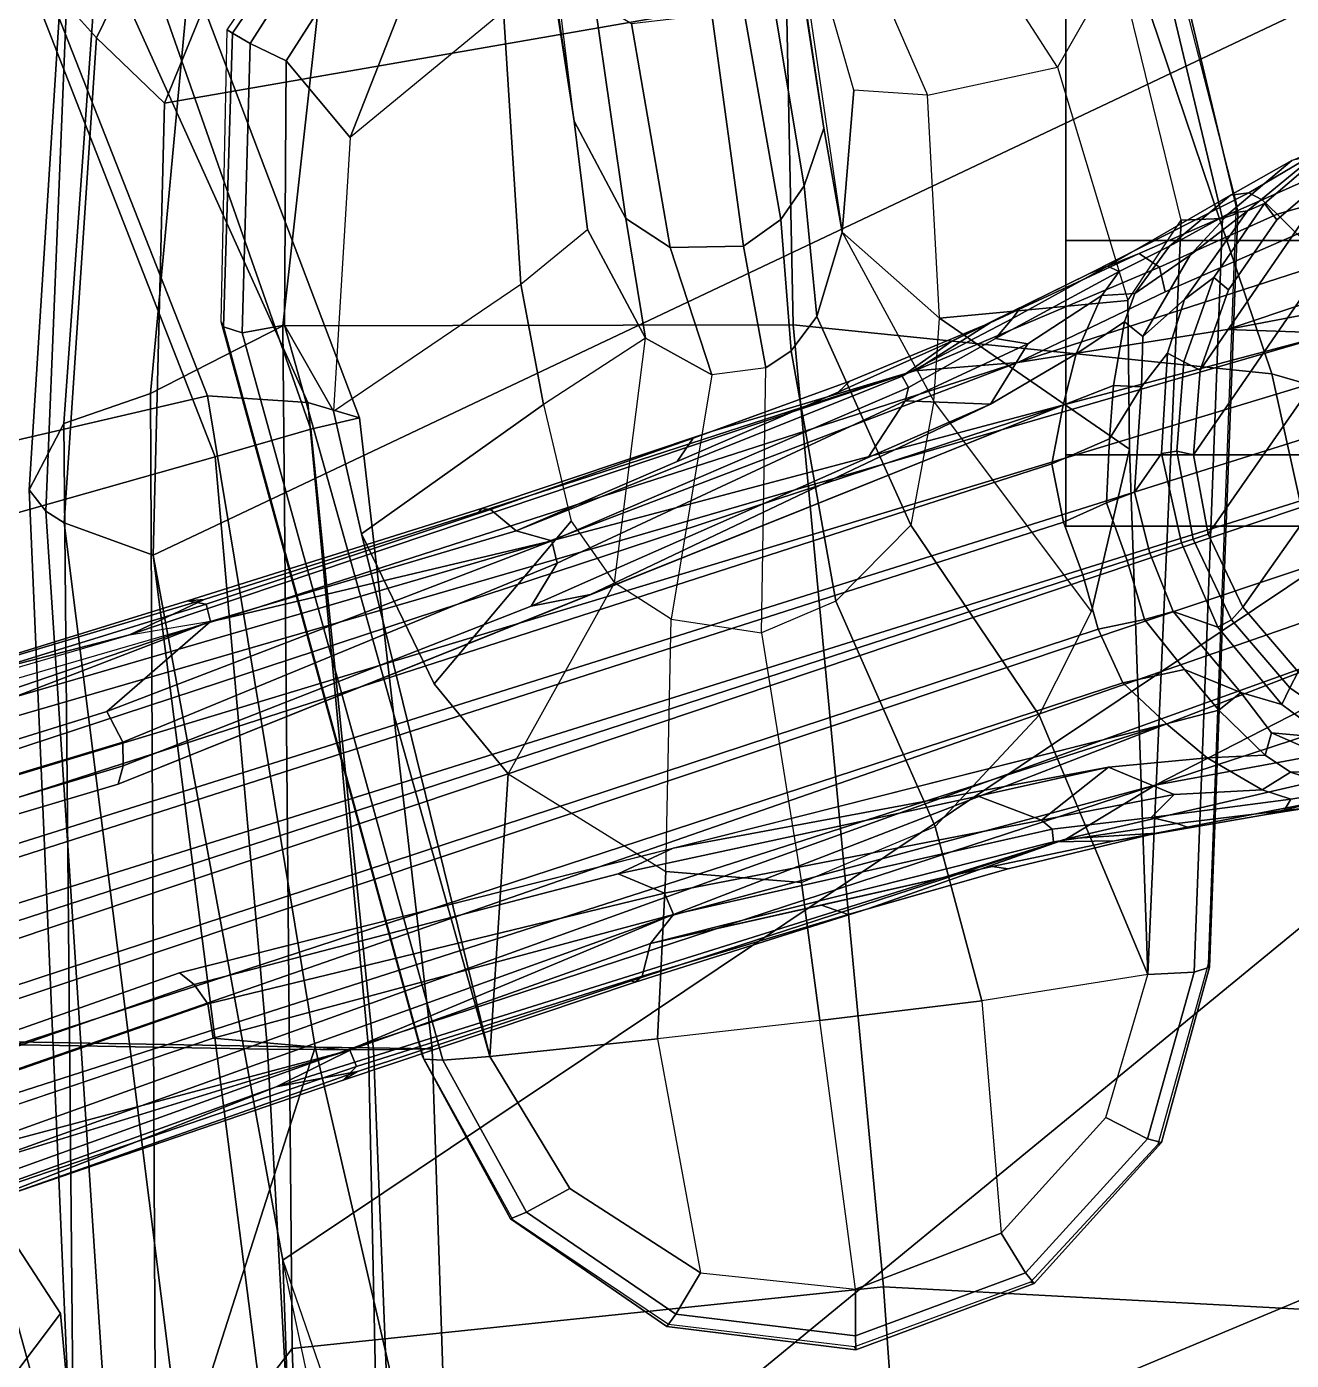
# Model space of a CAD drawing. Extents: x -14.5 to 14.5, y -12.2 to 16.5.
# Drawn here: x 9.949 to 12.884, y 2.206 to 5.302 of the extents above; entities that cross this region are included whole.
import ezdxf

# ---------------------------------------------------------------- set-up
doc = ezdxf.new("R2010")
doc.units = 0
doc.header["$MEASUREMENT"] = 0
for name, color, linetype in [('ARMPAD', 252, 'Continuous'), ('BASE', 253, 'Continuous'), ('CASTER', 251, 'Continuous'), ('SEAT-CHASSIS', 253, 'Continuous'), ('SEAT-FRAME', 253, 'Continuous')]:
    doc.layers.add(name, color=color, linetype=linetype)

msp = doc.modelspace()

# ---------------------------------------------------------------- linework, layer by layer
at = {"layer": 'ARMPAD'}
for points in [[(10.1114, 5.276, 25.1544), (10.0413, 5.3531, 25.3939), (10.3649, 6.207, 25.2989), (10.4761, 6.0247, 25.0709)], [(10.5744, 5.87, 25.0355), (12.3773, 6.1473, 25.0479), (12.8273, 5.5691, 25.0663), (10.269, 5.1243, 25.0741)], [(12.671, 6.0838, 26.3681), (12.3167, 6.0432, 26.5913), (12.8389, 4.496, 26.9481), (13.3093, 4.3595, 26.697)], [(12.671, 6.0838, 26.3681), (13.3093, 4.3595, 26.697), (13.5027, 4.2895, 26.3721), (12.8375, 6.0902, 26.088)], [(12.9145, 6.0767, 25.7282), (12.8375, 6.0902, 26.088), (13.5027, 4.2895, 26.3721), (13.5478, 4.3189, 25.814)], [(12.3167, 6.0432, 26.5913), (11.7015, 5.8836, 26.7295), (11.7281, 4.6095, 27.0447), (12.8389, 4.496, 26.9481)], [(10.1114, 5.276, 25.1544), (10.4761, 6.0247, 25.0709), (10.5744, 5.87, 25.0355), (10.269, 5.1243, 25.0741)], [(10.6327, 5.4075, 26.7336), (10.5434, 4.607, 26.8914), (11.7281, 4.6095, 27.0447), (11.7015, 5.8836, 26.7295)], [(10.2426, 4.0753, 25.1222), (10.269, 5.1243, 25.0741), (12.8273, 5.5691, 25.0663), (12.9105, 5.3381, 25.0745)], [(9.9546, 4.2262, 26.0385), (10.0352, 4.3803, 26.3916), (10.1103, 5.4341, 26.21), (10.0351, 5.4965, 25.8255)], [(9.9932, 4.1769, 25.4645), (9.9546, 4.2262, 26.0385), (10.0351, 5.4965, 25.8255), (10.0413, 5.3531, 25.3939)], [(10.2361, 4.4498, 26.7304), (10.3285, 5.4416, 26.5474), (10.1103, 5.4341, 26.21), (10.0352, 4.3803, 26.3916)], [(10.2361, 4.4498, 26.7304), (10.5434, 4.607, 26.8914), (10.6327, 5.4075, 26.7336), (10.3285, 5.4416, 26.5474)], [(9.9932, 4.1769, 25.4645), (10.0413, 5.3531, 25.3939), (10.1114, 5.276, 25.1544), (10.0363, 4.1497, 25.2519)], [(10.2426, 4.0753, 25.1222), (12.9105, 5.3381, 25.0745), (13.1875, 4.2106, 25.1411), (10.5438, 2.4383, 25.2383)], [(10.2426, 4.0753, 25.1222), (10.0363, 4.1497, 25.2519), (10.1114, 5.276, 25.1544), (10.269, 5.1243, 25.0741)], [(10.5653, 2.2331, 27.2701), (10.5434, 4.607, 26.8914), (10.2361, 4.4498, 26.7304), (10.2491, 1.8197, 27.1268)], [(11.7281, 4.6095, 27.0447), (10.5434, 4.607, 26.8914), (10.5653, 2.2331, 27.2701), (11.9376, 2.3766, 27.3832)], [(11.7281, 4.6095, 27.0447), (11.9376, 2.3766, 27.3832), (13.323, 2.3025, 27.2474), (12.8389, 4.496, 26.9481)], [(13.3093, 4.3595, 26.697), (12.8389, 4.496, 26.9481), (13.323, 2.3025, 27.2474), (13.7597, 2.2357, 26.9181)], [(10.0618, 1.5454, 26.6802), (10.2491, 1.8197, 27.1268), (10.2361, 4.4498, 26.7304), (10.0352, 4.3803, 26.3916)], [(10.0618, 1.5454, 26.6802), (10.0352, 4.3803, 26.3916), (9.9546, 4.2262, 26.0385), (10.0721, 1.498, 26.2685)], [(10.0721, 1.498, 26.2685), (9.9546, 4.2262, 26.0385), (9.9932, 4.1769, 25.4645), (10.1712, 1.471, 25.8858)], [(10.7546, 1.445, 25.5585), (10.5438, 2.4383, 25.2383), (13.1875, 4.2106, 25.1411), (13.3083, 3.5416, 25.1827)], [(10.3742, 1.4546, 25.64), (10.1712, 1.471, 25.8858), (9.9932, 4.1769, 25.4645), (10.0363, 4.1497, 25.2519)], [(10.3742, 1.4546, 25.64), (10.0363, 4.1497, 25.2519), (10.2426, 4.0753, 25.1222), (10.5786, 1.4484, 25.538)], [(10.2426, 4.0753, 25.1222), (10.5438, 2.4383, 25.2383), (10.5786, 1.4484, 25.538), (10.2426, 4.0753, 25.1222)], [(10.7546, 1.445, 25.5585), (13.3083, 3.5416, 25.1827), (13.2258, 2.8975, 25.223), (13.1194, 2.4354, 25.2699)], [(10.5438, 2.4383, 25.2383), (10.6788, 2.046, 25.3093), (10.7546, 1.445, 25.5585), (10.5786, 1.4484, 25.538)], [(13.1194, 2.4354, 25.2699), (13.1131, 1.9512, 25.4167), (10.7196, -0.5463, 26.0403), (10.7546, 1.445, 25.5585)], [(12.1408, -0.4895, 27.7888), (11.9376, 2.3766, 27.3832), (10.5653, 2.2331, 27.2701), (10.661, -0.4952, 27.7092)], [(12.1408, -0.4895, 27.7888), (13.58, -0.5017, 27.6181), (13.323, 2.3025, 27.2474), (11.9376, 2.3766, 27.3832)], [(10.5653, 2.2331, 27.2701), (10.2491, 1.8197, 27.1268), (10.2738, -0.5131, 27.4597), (10.661, -0.4952, 27.7092)]]:
    msp.add_3dface(points, dxfattribs=at)
at = {"layer": 'BASE'}
for points in [[(13.3729, 5.1027, 2.7306), (12.6911, 4.1236, 2.7306), (12.657, 4.3076, 2.7306), (13.1787, 5.0668, 2.7306)], [(12.7717, 3.9546, 2.7306), (12.6911, 4.1236, 2.7306), (13.3729, 5.1027, 2.7306), (13.5697, 5.0872, 2.7306)], [(13.7559, 5.0213, 2.7306), (12.8999, 3.8044, 2.7306), (12.7717, 3.9546, 2.7306), (13.5697, 5.0872, 2.7306)], [(12.657, 4.3076, 2.7306), (12.6725, 4.5045, 2.7306), (13.0004, 4.9817, 2.7306), (13.1787, 5.0668, 2.7306)], [(12.8855, 4.9911, 3.6038), (12.9642, 5.0237, 3.3343), (12.7827, 4.8739, 3.2118), (12.7387, 4.8678, 3.4373)], [(12.7827, 4.8739, 3.2118), (12.9642, 5.0237, 3.3343), (12.9796, 5.0259, 2.765), (12.8216, 4.891, 2.765)], [(13.0004, 4.9817, 2.7306), (12.8502, 4.8535, 2.7306), (12.8216, 4.891, 2.765), (12.9796, 5.0259, 2.765)], [(12.6011, 4.7925, 3.6996), (12.7429, 4.9103, 3.9255), (12.8855, 4.9911, 3.6038), (12.7387, 4.8678, 3.4373)], [(12.7851, 4.9159, 3.991), (12.9279, 5.0004, 3.8167), (12.8855, 4.9911, 3.6038), (12.7429, 4.9103, 3.9255)], [(12.7851, 4.9159, 3.991), (12.8165, 4.8996, 4.0756), (13.0221, 4.9907, 3.9463), (12.9279, 5.0004, 3.8167)], [(12.8514, 4.8668, 4.17), (13.0888, 4.9337, 4.113), (13.0221, 4.9907, 3.9463), (12.8165, 4.8996, 4.0756)], [(13.0004, 4.9817, 2.7306), (12.6725, 4.5045, 2.7306), (12.7384, 4.6907, 2.7306), (12.8502, 4.8535, 2.7306)], [(13.0888, 4.9337, 4.113), (12.8514, 4.8668, 4.17), (12.8978, 4.8201, 4.2588), (13.0888, 4.9337, 4.113)], [(12.4138, 4.7276, 4.1665), (12.7851, 4.9159, 3.991), (12.7429, 4.9103, 3.9255), (12.4571, 4.746, 4.0725)], [(12.5313, 4.775, 4.1903), (12.8165, 4.8996, 4.0756), (12.7851, 4.9159, 3.991), (12.4138, 4.7276, 4.1665)], [(12.4571, 4.746, 4.0725), (12.7429, 4.9103, 3.9255), (12.6011, 4.7925, 3.6996), (12.4846, 4.7335, 3.8767)], [(12.5782, 4.7432, 4.2999), (12.8514, 4.8668, 4.17), (12.8165, 4.8996, 4.0756), (12.5313, 4.775, 4.1903)], [(12.6011, 4.7925, 3.6996), (12.7387, 4.8678, 3.4373), (12.6492, 4.7711, 3.4288), (12.521, 4.6825, 3.5837)], [(12.6492, 4.7711, 3.4288), (12.7827, 4.8739, 3.2118), (12.6359, 4.6681, 3.2058), (12.5391, 4.5828, 3.3574)], [(12.5914, 4.6863, 4.3836), (12.8978, 4.8201, 4.2588), (12.8514, 4.8668, 4.17), (12.5782, 4.7432, 4.2999)], [(12.7039, 4.7197, 2.765), (12.6359, 4.6681, 3.2058), (12.7827, 4.8739, 3.2118), (12.8216, 4.891, 2.765)], [(12.7827, 4.8739, 3.2118), (12.6492, 4.7711, 3.4288), (12.7387, 4.8678, 3.4373), (12.7827, 4.8739, 3.2118)], [(12.8502, 4.8535, 2.7306), (12.7384, 4.6907, 2.7306), (12.7039, 4.7197, 2.765), (12.8216, 4.891, 2.765)], [(12.8978, 4.8201, 4.2588), (12.5914, 4.6863, 4.3836), (12.249, 4.5224, 4.511), (12.9776, 4.757, 4.3404)], [(13.3734, 4.8125, 4.2966), (13.1239, 4.729, 4.3688), (12.7353, 4.5988, 4.4678), (13.4368, 4.7324, 4.3529)], [(12.1854, 4.614, 4.3338), (12.0095, 4.5026, 4.4919), (12.5782, 4.7432, 4.2999), (12.5313, 4.775, 4.1903)], [(12.0965, 4.5718, 4.3005), (12.1854, 4.614, 4.3338), (12.5313, 4.775, 4.1903), (12.4138, 4.7276, 4.1665)], [(12.521, 4.6825, 3.5837), (12.4441, 4.6773, 3.7763), (12.4846, 4.7335, 3.8767), (12.6011, 4.7925, 3.6996)], [(12.6492, 4.7711, 3.4288), (12.5391, 4.5828, 3.3574), (12.4971, 4.6163, 3.4998), (12.521, 4.6825, 3.5837)], [(12.0095, 4.5026, 4.4919), (12.249, 4.5224, 4.511), (12.5914, 4.6863, 4.3836), (12.5782, 4.7432, 4.2999)], [(12.1974, 4.5779, 4.126), (12.2372, 4.624, 4.1782), (12.4571, 4.746, 4.0725), (12.4846, 4.7335, 3.8767)], [(12.2372, 4.624, 4.1782), (12.2552, 4.6497, 4.2335), (12.4138, 4.7276, 4.1665), (12.4571, 4.746, 4.0725)], [(12.7353, 4.5988, 4.4678), (13.1239, 4.729, 4.3688), (12.9776, 4.757, 4.3404), (12.249, 4.5224, 4.511)], [(12.1974, 4.5779, 4.126), (12.4846, 4.7335, 3.8767), (12.4441, 4.6773, 3.7763), (12.2723, 4.5657, 3.8619)], [(12.5968, 4.5438, 3.1397), (12.6359, 4.6681, 3.2058), (12.7039, 4.7197, 2.765), (12.6345, 4.5238, 2.765)], [(12.7384, 4.6907, 2.7306), (12.6725, 4.5045, 2.7306), (12.6345, 4.5238, 2.765), (12.7039, 4.7197, 2.765)], [(13.4368, 4.7324, 4.3529), (12.7353, 4.5988, 4.4678), (12.9834, 4.5899, 4.4664), (13.4938, 4.6436, 4.3934)], [(12.2723, 4.5657, 3.8619), (12.4441, 4.6773, 3.7763), (12.3845, 4.5422, 3.5784), (12.186, 4.4251, 3.667)], [(12.3845, 4.5422, 3.5784), (12.4441, 4.6773, 3.7763), (12.521, 4.6825, 3.5837), (12.4971, 4.6163, 3.4998)], [(1.8056, 1.1079, 7.0339), (13.4938, 4.6436, 4.3934), (12.9834, 4.5899, 4.4664), (1.7533, 1.3264, 6.9168)], [(13.4925, 4.5277, 4.4344), (13.4938, 4.6436, 4.3934), (1.8056, 1.1079, 7.0339), (1.9523, 0.895, 7.085)], [(12.0965, 4.5718, 4.3005), (12.2552, 4.6497, 4.2335), (12.2372, 4.624, 4.1782), (11.9811, 4.4902, 4.2703)], [(12.5362, 4.4654, 3.2407), (12.5391, 4.5828, 3.3574), (12.6359, 4.6681, 3.2058), (12.5968, 4.5438, 3.1397)], [(11.5409, 4.363, 4.5325), (12.0095, 4.5026, 4.4919), (12.1854, 4.614, 4.3338), (11.8592, 4.4788, 4.4188)], [(11.8592, 4.4788, 4.4188), (12.1854, 4.614, 4.3338), (12.0965, 4.5718, 4.3005), (11.8322, 4.4532, 4.3712)], [(11.9811, 4.4902, 4.2703), (12.2372, 4.624, 4.1782), (12.1974, 4.5779, 4.126), (11.9957, 4.4642, 4.1973)], [(12.3845, 4.5422, 3.5784), (12.4971, 4.6163, 3.4998), (12.4712, 4.4685, 3.3488), (12.3542, 4.423, 3.4417)], [(12.5391, 4.5828, 3.3574), (12.5362, 4.4654, 3.2407), (12.4712, 4.4685, 3.3488), (12.4971, 4.6163, 3.4998)], [(12.9834, 4.5899, 4.4664), (11.1579, 4.1057, 4.8039), (1.8899, 1.4063, 6.8442), (1.7533, 1.3264, 6.9168)], [(12.7353, 4.5988, 4.4678), (12.249, 4.5224, 4.511), (11.1579, 4.1057, 4.8039), (12.9834, 4.5899, 4.4664)], [(11.0852, 4.1316, 4.5118), (11.8322, 4.4532, 4.3712), (12.0965, 4.5718, 4.3005), (11.9811, 4.4902, 4.2703)], [(11.9879, 4.4333, 4.1224), (11.9957, 4.4642, 4.1973), (12.1974, 4.5779, 4.126), (12.2723, 4.5657, 3.8619)], [(12.186, 4.4251, 3.667), (11.9879, 4.4333, 4.1224), (12.2723, 4.5657, 3.8619), (12.186, 4.4251, 3.667)], [(13.5515, 4.4038, 4.4405), (13.4925, 4.5277, 4.4344), (1.9523, 0.895, 7.085), (2.0197, 0.7853, 7.0973)], [(12.249, 4.5224, 4.511), (12.0095, 4.5026, 4.4919), (10.1873, 3.8901, 4.9419), (10.3987, 3.9255, 4.925)], [(12.249, 4.5224, 4.511), (12.249, 4.5224, 4.511), (10.3987, 3.9255, 4.925), (11.1579, 4.1057, 4.8039)], [(12.3542, 4.423, 3.4417), (11.2578, 3.9834, 3.8374), (12.186, 4.4251, 3.667), (12.3845, 4.5422, 3.5784)], [(12.5202, 4.2208, 3.2008), (12.5362, 4.4654, 3.2407), (12.5968, 4.5438, 3.1397), (12.5824, 4.3111, 3.0837)], [(12.6182, 4.3166, 2.765), (12.5824, 4.3111, 3.0837), (12.5968, 4.5438, 3.1397), (12.6345, 4.5238, 2.765)], [(12.6725, 4.5045, 2.7306), (12.657, 4.3076, 2.7306), (12.6182, 4.3166, 2.765), (12.6345, 4.5238, 2.765)], [(12.0095, 4.5026, 4.4919), (10.9986, 4.1751, 4.6875), (10.361, 3.9723, 4.8472), (10.1873, 3.8901, 4.9419)], [(12.0095, 4.5026, 4.4919), (11.5409, 4.363, 4.5325), (11.0042, 4.1835, 4.6582), (10.9986, 4.1751, 4.6875)], [(11.1681, 4.108, 4.4471), (11.0852, 4.1316, 4.5118), (11.9811, 4.4902, 4.2703), (11.9957, 4.4642, 4.1973)], [(11.9879, 4.4333, 4.1224), (11.1805, 4.0562, 4.3646), (11.1681, 4.108, 4.4471), (11.9957, 4.4642, 4.1973)], [(11.4587, 4.2924, 4.4415), (11.496, 4.3468, 4.5121), (11.8592, 4.4788, 4.4188), (11.8322, 4.4532, 4.3712)], [(11.5409, 4.363, 4.5325), (11.8592, 4.4788, 4.4188), (11.496, 4.3468, 4.5121), (11.5409, 4.363, 4.5325)], [(12.4712, 4.4685, 3.3488), (12.4619, 4.3449, 3.2861), (12.328, 4.2866, 3.356), (12.3542, 4.423, 3.4417)], [(12.4619, 4.3449, 3.2861), (12.5362, 4.4654, 3.2407), (12.5202, 4.2208, 3.2008), (12.455, 4.1967, 3.257)], [(12.5362, 4.4654, 3.2407), (12.5362, 4.4654, 3.2407), (12.4619, 4.3449, 3.2861), (12.4712, 4.4685, 3.3488)], [(11.9879, 4.4333, 4.1224), (11.9019, 4.3016, 3.8439), (11.1198, 3.9566, 4.2318), (11.1805, 4.0562, 4.3646)], [(11.9019, 4.3016, 3.8439), (11.9019, 4.3016, 3.8439), (11.9879, 4.4333, 4.1224), (12.186, 4.4251, 3.667)], [(1.222, 0.7632, 4.5663), (12.3542, 4.423, 3.4417), (12.328, 4.2866, 3.356), (1.2637, 0.7159, 4.4404)], [(10.1613, 3.5437, 4.2331), (12.3542, 4.423, 3.4417), (1.222, 0.7632, 4.5663), (1.5852, 0.9892, 6.0103)], [(13.5515, 4.4038, 4.4405), (2.0197, 0.7853, 7.0973), (2.0956, 0.5519, 7.0973), (13.5519, 4.4026, 4.4405)], [(2.0956, 0.5519, 7.0973), (2.1056, 0.4235, 7.085), (13.577, 4.2677, 4.4344), (13.5519, 4.4026, 4.4405)], [(12.186, 4.4251, 3.667), (11.2578, 3.9834, 3.8374), (11.1198, 3.9566, 4.2318), (11.9019, 4.3016, 3.8439)], [(11.496, 4.3468, 4.5121), (11.0254, 4.181, 4.5974), (11.0042, 4.1835, 4.6582), (11.5409, 4.363, 4.5325)], [(11.0254, 4.181, 4.5974), (11.496, 4.3468, 4.5121), (11.4587, 4.2924, 4.4415), (11.0852, 4.1316, 4.5118)], [(12.3551, 4.1518, 3.3008), (12.328, 4.2866, 3.356), (12.4619, 4.3449, 3.2861), (12.455, 4.1967, 3.257)], [(12.5556, 4.0796, 3.1914), (12.5202, 4.2208, 3.2008), (12.5824, 4.3111, 3.0837), (12.6291, 4.1035, 3.0727)], [(12.6291, 4.1035, 3.0727), (12.5824, 4.3111, 3.0837), (12.6182, 4.3166, 2.765), (12.656, 4.1122, 2.765)], [(12.657, 4.3076, 2.7306), (12.6911, 4.1236, 2.7306), (12.656, 4.1122, 2.765), (12.6182, 4.3166, 2.765)], [(12.328, 4.2866, 3.356), (12.3551, 4.1518, 3.3008), (1.3389, 0.6206, 4.3723), (1.2637, 0.7159, 4.4404)], [(2.1056, 0.4235, 7.085), (2.112, 0.165, 7.0339), (13.6462, 4.1747, 4.3934), (13.577, 4.2677, 4.4344)], [(12.455, 4.1967, 3.257), (12.5202, 4.2208, 3.2008), (12.5556, 4.0796, 3.1914), (12.5033, 4.0626, 3.2377)], [(11.0042, 4.1835, 4.6582), (11.0254, 4.181, 4.5974), (10.3657, 3.9612, 4.7335), (10.3222, 3.9686, 4.7987)], [(10.361, 3.9723, 4.8472), (10.9986, 4.1751, 4.6875), (11.0042, 4.1835, 4.6582), (10.3222, 3.9686, 4.7987)], [(10.3657, 3.9612, 4.7335), (11.0254, 4.181, 4.5974), (11.0852, 4.1316, 4.5118), (10.3753, 3.9213, 4.6919)], [(12.4004, 4.0291, 3.2861), (12.3551, 4.1518, 3.3008), (12.455, 4.1967, 3.257), (12.5033, 4.0626, 3.2377)], [(1.3389, 0.6206, 4.3723), (12.3551, 4.1518, 3.3008), (12.4004, 4.0291, 3.2861), (1.3935, 0.4528, 4.3723)], [(2.1981, -0.0425, 6.9168), (13.2017, 3.9181, 4.4664), (13.6462, 4.1747, 4.3934), (2.112, 0.165, 7.0339)], [(10.3753, 3.9213, 4.6919), (11.0852, 4.1316, 4.5118), (11.1681, 4.108, 4.4471), (10.1351, 3.7122, 4.6754)], [(12.7455, 3.9246, 2.765), (12.656, 4.1122, 2.765), (12.6911, 4.1236, 2.7306), (12.7717, 3.9546, 2.7306)], [(1.8899, 1.4063, 6.8442), (11.1579, 4.1057, 4.8039), (10.3987, 3.9255, 4.925), (1.8839, 1.4539, 6.7906)], [(11.1681, 4.108, 4.4471), (11.1805, 4.0562, 4.3646), (10.1721, 3.6408, 4.5612), (10.1351, 3.7122, 4.6754)], [(12.6291, 4.1035, 3.0727), (12.7134, 3.908, 3.0837), (12.61, 3.9445, 3.2008), (12.5556, 4.0796, 3.1914)], [(12.656, 4.1122, 2.765), (12.7455, 3.9246, 2.765), (12.7134, 3.908, 3.0837), (12.6291, 4.1035, 3.0727)], [(10.1721, 3.6408, 4.5612), (11.1805, 4.0562, 4.3646), (11.1198, 3.9566, 4.2318), (10.1726, 3.586, 4.4356)], [(12.5033, 4.0626, 3.2377), (12.5431, 3.9257, 3.257), (12.4358, 3.9033, 3.3008), (12.4004, 4.0291, 3.2861)], [(12.5033, 4.0626, 3.2377), (12.5556, 4.0796, 3.1914), (12.61, 3.9445, 3.2008), (12.5431, 3.9257, 3.257)], [(1.3935, 0.4528, 4.3723), (12.4004, 4.0291, 3.2861), (12.4358, 3.9033, 3.3008), (1.448, 0.2849, 4.3723)], [(9.3923, 3.6833, 5.0656), (10.361, 3.9723, 4.8472), (10.3222, 3.9686, 4.7987), (9.5078, 3.7178, 4.9632)], [(9.3923, 3.6833, 5.0656), (10.1873, 3.8901, 4.9419), (10.361, 3.9723, 4.8472), (9.3923, 3.6833, 5.0656)], [(9.5247, 3.7019, 4.9223), (9.5078, 3.7178, 4.9632), (10.3222, 3.9686, 4.7987), (10.3657, 3.9612, 4.7335)], [(11.1198, 3.9566, 4.2318), (11.2578, 3.9834, 3.8374), (10.1613, 3.5437, 4.2331), (10.1726, 3.586, 4.4356)], [(10.3753, 3.9213, 4.6919), (9.389, 3.5835, 4.902), (9.5247, 3.7019, 4.9223), (10.3657, 3.9612, 4.7335)], [(12.5431, 3.9257, 3.257), (12.61, 3.9445, 3.2008), (12.7667, 3.756, 3.2407), (12.6358, 3.8098, 3.2861)], [(12.7134, 3.908, 3.0837), (12.8619, 3.7282, 3.1397), (12.7667, 3.756, 3.2407), (12.61, 3.9445, 3.2008)], [(12.8805, 3.7666, 2.765), (12.7455, 3.9246, 2.765), (12.7717, 3.9546, 2.7306), (12.8999, 3.8044, 2.7306)], [(12.4358, 3.9033, 3.3008), (12.4931, 3.7783, 3.356), (1.4431, 0.1637, 4.4404), (1.448, 0.2849, 4.3723)], [(10.3987, 3.9255, 4.925), (1.8839, 1.4539, 6.7906), (1.8736, 1.4707, 6.7435), (10.1873, 3.8901, 4.9419)], [(2.1981, -0.0425, 6.9168), (2.3555, -0.0269, 6.8442), (11.4401, 3.2369, 4.8039), (13.2017, 3.9181, 4.4664)], [(8.8919, 3.3499, 4.9948), (10.3753, 3.9213, 4.6919), (10.1351, 3.7122, 4.6754), (8.7803, 3.2909, 4.9717)], [(8.8919, 3.3499, 4.9948), (8.8919, 3.3499, 4.9948), (9.389, 3.5835, 4.902), (10.3753, 3.9213, 4.6919)], [(13.2017, 3.9181, 4.4664), (11.4401, 3.2369, 4.8039), (12.5678, 3.5411, 4.511), (13.0061, 3.7651, 4.4678)], [(12.5431, 3.9257, 3.257), (12.6358, 3.8098, 3.2861), (12.4931, 3.7783, 3.356), (12.4358, 3.9033, 3.3008)], [(12.8805, 3.7666, 2.765), (12.8619, 3.7282, 3.1397), (12.7134, 3.908, 3.0837), (12.7455, 3.9246, 2.765)], [(1.8684, 1.4737, 6.6973), (1.8736, 1.4707, 6.7435), (10.1873, 3.8901, 4.9419), (9.3923, 3.6833, 5.0656)], [(12.5678, 3.5411, 4.511), (13.2952, 3.7795, 4.3404), (13.3971, 3.8882, 4.3688), (13.0061, 3.7651, 4.4678)], [(12.5945, 3.6833, 3.4417), (12.4931, 3.7783, 3.356), (12.6358, 3.8098, 3.2861), (12.716, 3.7153, 3.3488)], [(12.716, 3.7153, 3.3488), (12.6358, 3.8098, 3.2861), (12.7667, 3.756, 3.2407)], [(1.4431, 0.1637, 4.4404), (12.4931, 3.7783, 3.356), (12.5945, 3.6833, 3.4417), (1.4372, 0.1008, 4.5663)], [(13.2952, 3.7795, 4.3404), (12.5678, 3.5411, 4.511), (12.9412, 3.6097, 4.3836), (13.2678, 3.6816, 4.2588)], [(13.0518, 3.6488, 2.765), (12.8805, 3.7666, 2.765), (12.8999, 3.8044, 2.7306), (13.0627, 3.6926, 2.7306)], [(12.8237, 3.6109, 3.4998), (12.716, 3.7153, 3.3488), (12.7667, 3.756, 3.2407), (12.838, 3.6627, 3.3574)], [(12.8619, 3.7282, 3.1397), (12.9665, 3.6507, 3.2058), (12.838, 3.6627, 3.3574), (12.7667, 3.756, 3.2407)], [(12.8805, 3.7666, 2.765), (13.0518, 3.6488, 2.765), (12.9665, 3.6507, 3.2058), (12.8619, 3.7282, 3.1397)], [(12.5945, 3.6833, 3.4417), (12.716, 3.7153, 3.3488), (12.8237, 3.6109, 3.4998), (12.6891, 3.6047, 3.5784)], [(1.7203, 1.0954, 6.5155), (10.1351, 3.7122, 4.6754), (10.1721, 3.6408, 4.5612), (1.675, 1.0814, 6.3732)], [(12.5945, 3.6833, 3.4417), (10.3036, 3.1057, 4.2331), (1.8638, 0.1315, 6.0103), (1.4372, 0.1008, 4.5663)], [(12.6891, 3.6047, 3.5784), (12.4597, 3.5827, 3.667), (11.4491, 3.3945, 3.8374), (12.5945, 3.6833, 3.4417)], [(12.8821, 3.5714, 3.5837), (12.8237, 3.6109, 3.4998), (12.838, 3.6627, 3.3574), (13.0378, 3.5751, 3.4288)], [(12.838, 3.6627, 3.3574), (12.9665, 3.6507, 3.2058), (13.2062, 3.5704, 3.2118), (13.0378, 3.5751, 3.4288)], [(10.1721, 3.6408, 4.5612), (10.1726, 3.586, 4.4356), (1.6792, 1.0333, 6.2321), (1.675, 1.0814, 6.3732)], [(12.964, 3.5559, 4.2999), (12.9412, 3.6097, 4.3836), (12.5678, 3.5411, 4.511), (12.3624, 3.4163, 4.4919)], [(12.4597, 3.5827, 3.667), (12.6891, 3.6047, 3.5784), (12.8167, 3.5305, 3.7763), (12.6121, 3.5197, 3.8619)], [(12.8237, 3.6109, 3.4998), (12.8821, 3.5714, 3.5837), (12.8167, 3.5305, 3.7763), (12.6891, 3.6047, 3.5784)], [(1.6792, 1.0333, 6.2321), (10.1726, 3.586, 4.4356), (10.1613, 3.5437, 4.2331), (1.5852, 0.9892, 6.0103)], [(12.1573, 3.5157, 3.8439), (11.3217, 3.335, 4.2318), (11.4491, 3.3945, 3.8374), (12.4597, 3.5827, 3.667)], [(12.4597, 3.5827, 3.667), (12.3042, 3.4597, 4.1224), (12.1573, 3.5157, 3.8439)], [(12.4597, 3.5827, 3.667), (12.6121, 3.5197, 3.8619), (12.3042, 3.4597, 4.1224), (12.4597, 3.5827, 3.667)], [(13.0115, 3.5295, 3.6996), (12.8826, 3.5088, 3.8767), (12.8167, 3.5305, 3.7763), (12.8821, 3.5714, 3.5837)], [(12.8218, 3.472, 4.1665), (13.2328, 3.5379, 3.991), (13.2487, 3.5695, 4.0756), (12.9447, 3.5026, 4.1903)], [(12.8821, 3.5714, 3.5837), (13.0378, 3.5751, 3.4288), (13.1671, 3.5495, 3.4373), (13.0115, 3.5295, 3.6996)], [(10.72, 2.9364, 4.925), (10.5282, 2.8407, 4.9419), (12.3624, 3.4163, 4.4919), (12.5678, 3.5411, 4.511)], [(11.4401, 3.2369, 4.8039), (10.72, 2.9364, 4.925), (12.5678, 3.5411, 4.511)], [(12.9447, 3.5026, 4.1903), (12.964, 3.5559, 4.2999), (12.3624, 3.4163, 4.4919), (12.5702, 3.4296, 4.3338)], [(12.6121, 3.5197, 3.8619), (12.8167, 3.5305, 3.7763), (12.8826, 3.5088, 3.8767), (12.5587, 3.4659, 4.126)], [(12.8676, 3.4826, 4.0725), (13.1954, 3.5176, 3.9255), (13.2328, 3.5379, 3.991), (12.8218, 3.472, 4.1665)], [(12.8826, 3.5088, 3.8767), (13.0115, 3.5295, 3.6996), (13.1954, 3.5176, 3.9255), (12.8676, 3.4826, 4.0725)], [(11.4294, 3.2902, 4.3646), (11.3217, 3.335, 4.2318), (12.1573, 3.5157, 3.8439), (12.3042, 3.4597, 4.1224)], [(12.6121, 3.5197, 3.8619), (12.5587, 3.4659, 4.126), (12.3287, 3.4393, 4.1973), (12.3042, 3.4597, 4.1224)], [(12.8218, 3.472, 4.1665), (12.9447, 3.5026, 4.1903), (12.5702, 3.4296, 4.3338), (12.4735, 3.4115, 4.3005)], [(12.8826, 3.5088, 3.8767), (12.8676, 3.4826, 4.0725), (12.618, 3.4519, 4.1782), (12.5587, 3.4659, 4.126)], [(12.8676, 3.4826, 4.0725), (12.8218, 3.472, 4.1665), (12.6477, 3.4417, 4.2335), (12.618, 3.4519, 4.1782)], [(12.3287, 3.4393, 4.1973), (12.3321, 3.4096, 4.2703), (11.3966, 3.1732, 4.5118), (11.4498, 3.241, 4.4471)], [(12.3287, 3.4393, 4.1973), (11.4498, 3.241, 4.4471), (11.4294, 3.2902, 4.3646), (12.3042, 3.4597, 4.1224)], [(12.3287, 3.4393, 4.1973), (12.5587, 3.4659, 4.126), (12.618, 3.4519, 4.1782), (12.3321, 3.4096, 4.2703)], [(12.3321, 3.4096, 4.2703), (12.618, 3.4519, 4.1782), (12.6477, 3.4417, 4.2335), (12.4735, 3.4115, 4.3005)], [(10.5282, 2.8407, 4.9419), (10.717, 2.8764, 4.8472), (11.3521, 3.0871, 4.6875), (12.3624, 3.4163, 4.4919)], [(11.3521, 3.0871, 4.6875), (11.3615, 3.0836, 4.6582), (11.9012, 3.2539, 4.5325), (12.3624, 3.4163, 4.4919)], [(12.3321, 3.4096, 4.2703), (12.4735, 3.4115, 4.3005), (12.19, 3.352, 4.3712), (11.3966, 3.1732, 4.5118)], [(12.2269, 3.3472, 4.4188), (12.5702, 3.4296, 4.3338), (12.3624, 3.4163, 4.4919), (11.9012, 3.2539, 4.5325)], [(12.19, 3.352, 4.3712), (12.4735, 3.4115, 4.3005), (12.5702, 3.4296, 4.3338), (12.2269, 3.3472, 4.4188)], [(10.3376, 3.0782, 4.4356), (10.3036, 3.1057, 4.2331), (11.4491, 3.3945, 3.8374), (11.3217, 3.335, 4.2318)], [(12.19, 3.352, 4.3712), (12.2269, 3.3472, 4.4188), (11.8554, 3.2406, 4.5121), (11.7933, 3.2626, 4.4415)], [(11.9012, 3.2539, 4.5325), (11.8554, 3.2406, 4.5121), (12.2269, 3.3472, 4.4188), (11.9012, 3.2539, 4.5325)], [(10.3376, 3.0782, 4.4356), (11.3217, 3.335, 4.2318), (11.4294, 3.2902, 4.3646), (10.3694, 3.0335, 4.5612)], [(10.3815, 2.954, 4.6754), (10.3694, 3.0335, 4.5612), (11.4294, 3.2902, 4.3646), (11.4498, 3.241, 4.4471)], [(11.9012, 3.2539, 4.5325), (11.3615, 3.0836, 4.6582), (11.3773, 3.0981, 4.5974), (11.8554, 3.2406, 4.5121)], [(11.3966, 3.1732, 4.5118), (11.7933, 3.2626, 4.4415), (11.8554, 3.2406, 4.5121), (11.3773, 3.0981, 4.5974)], [(2.3787, -0.0689, 6.7906), (10.72, 2.9364, 4.925), (11.4401, 3.2369, 4.8039), (2.3555, -0.0269, 6.8442)], [(10.3815, 2.954, 4.6754), (11.4498, 3.241, 4.4471), (11.3966, 3.1732, 4.5118), (10.6987, 2.9261, 4.6919)], [(10.6987, 2.9261, 4.6919), (11.3966, 3.1732, 4.5118), (11.3773, 3.0981, 4.5974), (10.7143, 2.8881, 4.7335)], [(1.8638, 0.1315, 6.0103), (10.3036, 3.1057, 4.2331), (10.3376, 3.0782, 4.4356), (1.9658, 0.151, 6.2321)], [(10.6835, 2.8566, 4.7987), (10.7143, 2.8881, 4.7335), (11.3773, 3.0981, 4.5974), (11.3615, 3.0836, 4.6582)], [(10.3376, 3.0782, 4.4356), (10.3694, 3.0335, 4.5612), (1.9907, 0.1097, 6.3732), (1.9658, 0.151, 6.2321)], [(10.6835, 2.8566, 4.7987), (11.3615, 3.0836, 4.6582), (11.3521, 3.0871, 4.6875), (10.717, 2.8764, 4.8472)], [(1.9907, 0.1097, 6.3732), (10.3694, 3.0335, 4.5612), (10.3815, 2.954, 4.6754), (2.0356, 0.125, 6.5155)], [(9.0377, 2.4985, 4.9717), (10.3815, 2.954, 4.6754), (10.6987, 2.9261, 4.6919), (9.1627, 2.5164, 4.9948)], [(10.5282, 2.8407, 4.9419), (10.72, 2.9364, 4.925), (2.3787, -0.0689, 6.7906), (2.3802, -0.0885, 6.7435)], [(10.6987, 2.9261, 4.6919), (9.7022, 2.6196, 4.902), (9.1627, 2.5164, 4.9948)], [(10.7143, 2.8881, 4.7335), (9.8816, 2.6036, 4.9223), (9.7022, 2.6196, 4.902), (10.6987, 2.9261, 4.6919)], [(10.7143, 2.8881, 4.7335), (10.6835, 2.8566, 4.7987), (9.8772, 2.5808, 4.9632), (9.8816, 2.6036, 4.9223)], [(9.8772, 2.5808, 4.9632), (10.6835, 2.8566, 4.7987), (10.717, 2.8764, 4.8472), (9.7635, 2.5408, 5.0656)], [(9.7635, 2.5408, 5.0656), (10.717, 2.8764, 4.8472), (10.5282, 2.8407, 4.9419), (9.7635, 2.5408, 5.0656)], [(9.7635, 2.5408, 5.0656), (10.5282, 2.8407, 4.9419), (2.3802, -0.0885, 6.7435), (2.3778, -0.094, 6.6973)]]:
    msp.add_3dface(points, dxfattribs=at)
at = {"layer": 'CASTER'}
for points, invisible_edges in [([(12.361, 6.7959, 1.3295), (12.361, 5.4691, 0.0027), (12.361, 4.8056, 0.1685), (12.361, 6.5969, 1.9929)], 5), ([(12.361, 6.5969, 1.9929), (12.361, 4.8056, 0.1685), (12.361, 4.3081, 0.6661), (12.361, 6.1325, 2.4905)], 5), ([(12.361, 6.1325, 2.4905), (12.361, 4.3081, 0.6661), (12.361, 4.1422, 1.3295), (12.361, 5.4691, 2.6564)], 5), ([(12.361, 5.4691, 2.6564), (12.361, 4.1422, 1.3295), (12.361, 4.3081, 1.9929), (12.361, 4.8056, 2.4905)], 1)]:
    msp.add_3dface(points, dxfattribs=dict(at, invisible_edges=invisible_edges))
at = {"layer": 'CASTER', "linetype": 'Continuous'}
for points in [[(13.0245, 4.8056, 0.1685), (12.361, 4.8056, 0.1685), (12.361, 5.4691, 0.0027), (13.0245, 5.4691, 0.0027)], [(13.0245, 5.4691, 2.6564), (12.361, 5.4691, 2.6564), (12.361, 4.8056, 2.4905), (13.0245, 4.8056, 2.4905)], [(13.0245, 4.3081, 0.6661), (12.361, 4.3081, 0.6661), (12.361, 4.8056, 0.1685), (13.0245, 4.8056, 0.1685)], [(13.0245, 4.8056, 2.4905), (12.361, 4.8056, 2.4905), (12.361, 4.3081, 1.9929), (13.0245, 4.3081, 1.9929)], [(13.0245, 4.1422, 1.3295), (12.361, 4.1422, 1.3295), (12.361, 4.3081, 0.6661), (13.0245, 4.3081, 0.6661)], [(13.0245, 4.3081, 1.9929), (12.361, 4.3081, 1.9929), (12.361, 4.1422, 1.3295), (13.0245, 4.1422, 1.3295)]]:
    msp.add_3dface(points, dxfattribs=at)
at = {"layer": 'SEAT-CHASSIS'}
for points in [[(11.5947, 6.4111, 23.0064), (11.6613, 5.9841, 23.6947), (11.7991, 5.0662, 23.2478), (11.7177, 5.594, 22.3627)], [(11.1364, 5.6468, 23.561), (11.0731, 6.0797, 22.955), (11.1421, 5.5847, 22.4365), (11.2195, 5.082, 23.2144)], [(11.713, 5.6963, 24.2851), (11.8415, 4.825, 23.8939), (11.7991, 5.0662, 23.2478), (11.6613, 5.9841, 23.6947)], [(10.7946, 5.8569, 25.0525), (10.8089, 5.8496, 24.9004), (10.4264, 5.2868, 24.8993), (10.4144, 5.2945, 25.0768)], [(12.0374, 5.879, 24.7298), (12.4814, 5.454, 24.7251), (12.3411, 5.2079, 24.6531), (12.0002, 5.7361, 24.6752)], [(10.4264, 5.2868, 24.8993), (10.8089, 5.8496, 24.9004), (10.8225, 5.8205, 24.7883), (10.4678, 5.2628, 24.7692)], [(10.4678, 5.2628, 24.7692), (10.8225, 5.8205, 24.7883), (10.8816, 5.74, 24.7088), (10.5513, 5.2224, 24.6905)], [(10.6994, 5.0441, 24.6375), (10.5513, 5.2224, 24.6905), (10.8816, 5.74, 24.7088), (10.9372, 5.6502, 24.6702)], [(12.04, 5.1425, 24.4657), (12.3411, 5.2079, 24.6531), (12.0002, 5.7361, 24.6752), (11.8353, 5.6119, 24.5171)], [(11.713, 5.6963, 24.2851), (11.8415, 4.825, 23.8939), (11.8687, 5.1541, 24.1726)], [(11.713, 5.6963, 24.2851), (11.8353, 5.6119, 24.5171), (12.04, 5.1425, 24.4657), (11.8687, 5.1541, 24.1726)], [(10.6994, 5.0441, 24.6375), (10.9372, 5.6502, 24.6702), (11.1447, 5.6331, 24.5365), (11.0557, 5.3377, 24.4639)], [(11.1364, 5.6468, 23.561), (11.2195, 5.082, 23.2144), (11.2504, 4.8311, 23.8881), (11.1739, 5.4547, 24.1337)], [(11.2195, 5.082, 23.2144), (11.1421, 5.5847, 22.4365), (11.2671, 5.361, 22.25), (11.3392, 4.856, 23.1317)], [(11.7538, 4.9324, 23.1458), (11.6661, 5.4571, 22.2258), (11.7177, 5.594, 22.3627), (11.7991, 5.0662, 23.2478)], [(12.7557, 4.8924, 25.1595), (12.7601, 4.8689, 24.9637), (12.6023, 5.5298, 24.95), (12.5872, 5.549, 25.1158)], [(12.6023, 5.5298, 24.95), (12.7601, 4.8689, 24.9637), (12.7247, 4.8565, 24.8342), (12.5695, 5.5042, 24.8197)], [(12.5695, 5.5042, 24.8197), (12.7247, 4.8565, 24.8342), (12.6286, 4.8527, 24.763), (12.4814, 5.454, 24.7251)], [(11.2504, 4.8311, 23.8881), (11.1739, 5.4547, 24.1337), (11.0557, 5.3377, 24.4639), (11.0957, 4.7042, 24.3779)], [(11.6071, 5.3756, 22.1886), (11.6661, 5.4571, 22.2258), (11.7538, 4.9324, 23.1458), (11.699, 4.854, 23.1032)], [(12.3411, 5.2079, 24.6531), (12.5049, 4.6664, 24.7379), (12.6286, 4.8527, 24.763), (12.4814, 5.454, 24.7251)], [(11.3392, 4.856, 23.1317), (11.2671, 5.361, 22.25), (11.3524, 5.3087, 22.1995), (11.4426, 4.7888, 23.1087)], [(11.5389, 5.3303, 22.1709), (11.6071, 5.3756, 22.1886), (11.699, 4.854, 23.1032), (11.6125, 4.7922, 23.0868)], [(11.0957, 4.7042, 24.3779), (11.0557, 5.3377, 24.4639), (10.6994, 5.0441, 24.6375), (10.6608, 4.4094, 24.7299)], [(11.4426, 4.7888, 23.1087), (11.3524, 5.3087, 22.1995), (11.5389, 5.3303, 22.1709), (11.6125, 4.7922, 23.0868)], [(10.4144, 5.2945, 25.0768), (10.4264, 5.2868, 24.8993), (10.4056, 4.6048, 24.9202), (10.4007, 4.6166, 25.1172)], [(10.4056, 4.6048, 24.9202), (10.4264, 5.2868, 24.8993), (10.4678, 5.2628, 24.7692), (10.4492, 4.5909, 24.8022)], [(10.4492, 4.5909, 24.8022), (10.4678, 5.2628, 24.7692), (10.5513, 5.2224, 24.6905), (10.5475, 4.609, 24.7256)], [(10.6994, 5.0441, 24.6375), (10.6608, 4.4094, 24.7299), (10.5475, 4.609, 24.7256), (10.5513, 5.2224, 24.6905)], [(12.04, 5.1425, 24.4657), (12.3411, 5.2079, 24.6531), (12.5049, 4.6664, 24.7379), (12.0678, 4.625, 24.4457)], [(11.8415, 4.825, 23.8939), (12.0678, 4.625, 24.4457), (12.04, 5.1425, 24.4657), (11.8687, 5.1541, 24.1726)], [(11.2195, 5.082, 23.2144), (11.3392, 4.856, 23.1317), (11.3854, 4.5788, 23.791), (11.2504, 4.8311, 23.8881)], [(11.7538, 4.9324, 23.1458), (11.7991, 5.0662, 23.2478), (11.8415, 4.825, 23.8939), (11.7828, 4.6291, 23.8261)], [(11.7235, 4.5493, 23.8028), (11.699, 4.854, 23.1032), (11.7538, 4.9324, 23.1458), (11.7828, 4.6291, 23.8261)], [(12.6913, 3.1255, 25.2642), (12.6941, 3.1186, 25.1501), (12.7601, 4.8689, 24.9637), (12.7557, 4.8924, 25.1595)], [(12.7601, 4.8689, 24.9637), (12.6941, 3.1186, 25.1501), (12.6586, 3.1073, 25.0206), (12.7247, 4.8565, 24.8342)], [(11.1484, 4.4249, 24.4165), (11.0957, 4.7042, 24.3779), (11.2504, 4.8311, 23.8881), (11.3854, 4.5788, 23.791)], [(11.3392, 4.856, 23.1317), (11.4426, 4.7888, 23.1087), (11.539, 4.4933, 23.7737), (11.3854, 4.5788, 23.791)], [(11.6641, 4.5097, 23.7885), (11.6125, 4.7922, 23.0868), (11.699, 4.854, 23.1032), (11.7235, 4.5493, 23.8028)], [(12.6286, 4.8527, 24.763), (12.5511, 3.1019, 24.945), (12.5082, 4.3211, 24.7815), (12.5049, 4.6664, 24.7379)], [(12.6286, 4.8527, 24.763), (12.7247, 4.8565, 24.8342), (12.6586, 3.1073, 25.0206), (12.5511, 3.1019, 24.945)], [(11.8415, 4.825, 23.8939), (12.0543, 4.432, 24.4712), (12.0009, 4.1444, 24.5385), (11.7828, 4.6291, 23.8261)], [(11.8415, 4.825, 23.8939), (12.0543, 4.432, 24.4712), (12.0678, 4.625, 24.4457), (11.8415, 4.825, 23.8939)], [(11.4426, 4.7888, 23.1087), (11.6125, 4.7922, 23.0868), (11.6641, 4.5097, 23.7885), (11.539, 4.4933, 23.7737)], [(10.7264, 4.1248, 24.7669), (10.6608, 4.4094, 24.7299), (11.0957, 4.7042, 24.3779), (11.1484, 4.4249, 24.4165)], [(12.0678, 4.625, 24.4457), (12.5049, 4.6664, 24.7379), (12.5082, 4.3211, 24.7815), (12.0678, 4.625, 24.4457)], [(10.4007, 4.6166, 25.1172), (10.4056, 4.6048, 24.9202), (10.8706, 2.905, 25.1173), (10.8677, 2.9119, 25.2315)], [(11.8271, 3.9684, 24.5378), (11.7235, 4.5493, 23.8028), (11.7828, 4.6291, 23.8261), (12.0009, 4.1444, 24.5385)], [(12.0678, 4.625, 24.4457), (12.5082, 4.3211, 24.7815), (12.4202, 3.9443, 24.7985), (12.0543, 4.432, 24.4712)], [(10.9148, 2.9026, 24.9932), (10.8706, 2.905, 25.1173), (10.4056, 4.6048, 24.9202), (10.4492, 4.5909, 24.8022)], [(10.9148, 2.9026, 24.9932), (10.4492, 4.5909, 24.8022), (10.5475, 4.609, 24.7256), (11.0242, 2.9111, 24.9188)], [(11.0242, 2.9111, 24.9188), (10.5475, 4.609, 24.7256), (10.6608, 4.4094, 24.7299), (10.7264, 4.1248, 24.7669)], [(11.3136, 4.0104, 24.538), (11.3854, 4.5788, 23.791), (11.1484, 4.4249, 24.4165), (11.2124, 4.154, 24.51)], [(11.3136, 4.0104, 24.538), (11.3854, 4.5788, 23.791), (11.539, 4.4933, 23.7737), (11.445, 3.9265, 24.5431)], [(11.8271, 3.9684, 24.5378), (11.6547, 3.8944, 24.5449), (11.6641, 4.5097, 23.7885), (11.7235, 4.5493, 23.8028)], [(11.539, 4.4933, 23.7737), (11.445, 3.9265, 24.5431), (11.6547, 3.8944, 24.5449), (11.6641, 4.5097, 23.7885)], [(12.0009, 4.1444, 24.5385), (12.2989, 3.7033, 24.7942), (12.4202, 3.9443, 24.7985), (12.0543, 4.432, 24.4712)], [(10.7264, 4.1248, 24.7669), (11.1484, 4.4249, 24.4165), (11.2124, 4.154, 24.51), (10.895, 3.7759, 24.7876)], [(12.4202, 3.9443, 24.7985), (12.5082, 4.3211, 24.7815), (12.5511, 3.1019, 24.945), (12.2989, 3.7033, 24.7942)], [(11.3136, 4.0104, 24.538), (11.0665, 3.567, 24.7862), (10.895, 3.7759, 24.7876), (11.2124, 4.154, 24.51)], [(10.895, 3.7759, 24.7876), (11.0665, 3.567, 24.7862), (11.0242, 2.9111, 24.9188), (10.7264, 4.1248, 24.7669)], [(12.2989, 3.7033, 24.7942), (12.0009, 4.1444, 24.5385), (11.8271, 3.9684, 24.5378), (12.0572, 3.4448, 24.7776)], [(11.4323, 3.3406, 24.7708), (11.445, 3.9265, 24.5431), (11.3136, 4.0104, 24.538), (11.0665, 3.567, 24.7862)], [(11.6547, 3.8944, 24.5449), (11.7472, 3.3148, 24.7663), (12.0572, 3.4448, 24.7776), (11.8271, 3.9684, 24.5378)], [(11.6547, 3.8944, 24.5449), (11.7472, 3.3148, 24.7663), (11.4323, 3.3406, 24.7708), (11.445, 3.9265, 24.5431)], [(12.0572, 3.4448, 24.7776), (12.2989, 3.7033, 24.7942), (12.5511, 3.1019, 24.945), (12.1655, 3.0406, 24.8499)], [(11.4133, 2.9525, 24.8364), (11.0242, 2.9111, 24.9188), (11.0665, 3.567, 24.7862), (11.4323, 3.3406, 24.7708)], [(12.1655, 3.0406, 24.8499), (11.79, 2.9952, 24.8145), (11.7472, 3.3148, 24.7663), (12.0572, 3.4448, 24.7776)], [(11.4133, 2.9525, 24.8364), (11.4323, 3.3406, 24.7708), (11.7472, 3.3148, 24.7663), (11.79, 2.9952, 24.8145)], [(12.5511, 3.1019, 24.945), (12.1655, 3.0406, 24.8499), (12.2105, 2.5009, 24.9661), (12.4532, 2.7698, 24.9561)], [(12.5511, 3.1019, 24.945), (12.6586, 3.1073, 25.0206), (12.5499, 2.7203, 25.0394), (12.4532, 2.7698, 24.9561)], [(12.6586, 3.1073, 25.0206), (12.6941, 3.1186, 25.1501), (12.5831, 2.7113, 25.1718), (12.5499, 2.7203, 25.0394)], [(12.5831, 2.7113, 25.1718), (12.6941, 3.1186, 25.1501), (12.6913, 3.1255, 25.2642), (12.574, 2.7069, 25.2865)], [(12.2105, 2.5009, 24.9661), (11.8724, 2.3712, 24.9653), (11.79, 2.9952, 24.8145), (12.1655, 3.0406, 24.8499)], [(11.79, 2.9952, 24.8145), (11.4133, 2.9525, 24.8364), (11.5128, 2.409, 24.9536), (11.8724, 2.3712, 24.9653)], [(11.2096, 2.6051, 24.9339), (11.0242, 2.9111, 24.9188), (11.4133, 2.9525, 24.8364), (11.5128, 2.409, 24.9536)], [(10.8706, 2.905, 25.1173), (11.0719, 2.5344, 25.1447), (11.0777, 2.5316, 25.2596), (10.8677, 2.9119, 25.2315)], [(11.2096, 2.6051, 24.9339), (11.109, 2.5502, 25.012), (10.9148, 2.9026, 24.9932), (11.0242, 2.9111, 24.9188)], [(11.109, 2.5502, 25.012), (11.0719, 2.5344, 25.1447), (10.8706, 2.905, 25.1173), (10.9148, 2.9026, 24.9932)], [(12.4532, 2.7698, 24.9561), (12.5499, 2.7203, 25.0394), (12.2669, 2.4091, 25.0508), (12.2105, 2.5009, 24.9661)], [(12.5499, 2.7203, 25.0394), (12.5831, 2.7113, 25.1718), (12.2869, 2.3841, 25.1841), (12.2669, 2.4091, 25.0508)], [(12.2869, 2.3841, 25.1841), (12.5831, 2.7113, 25.1718), (12.574, 2.7069, 25.2865), (12.2787, 2.3873, 25.2983)], [(11.5128, 2.409, 24.9536), (11.4556, 2.3135, 25.0354), (11.109, 2.5502, 25.012), (11.2096, 2.6051, 24.9339)], [(11.4556, 2.3135, 25.0354), (11.435, 2.2843, 25.1688), (11.0719, 2.5344, 25.1447), (11.109, 2.5502, 25.012)], [(11.0719, 2.5344, 25.1447), (11.435, 2.2843, 25.1688), (11.4382, 2.2889, 25.2832), (11.0777, 2.5316, 25.2596)], [(12.2105, 2.5009, 24.9661), (12.2669, 2.4091, 25.0508), (11.8727, 2.2626, 25.0495), (11.8724, 2.3712, 24.9653)], [(11.8724, 2.3712, 24.9653), (11.8727, 2.2626, 25.0495), (11.4556, 2.3135, 25.0354), (11.5128, 2.409, 24.9536)], [(11.873, 2.2301, 25.183), (12.2869, 2.3841, 25.1841), (12.2787, 2.3873, 25.2983), (11.8702, 2.237, 25.2972)], [(12.2669, 2.4091, 25.0508), (12.2869, 2.3841, 25.1841), (11.873, 2.2301, 25.183), (11.8727, 2.2626, 25.0495)], [(11.8727, 2.2626, 25.0495), (11.873, 2.2301, 25.183), (11.435, 2.2843, 25.1688), (11.4556, 2.3135, 25.0354)], [(11.435, 2.2843, 25.1688), (11.873, 2.2301, 25.183), (11.8702, 2.237, 25.2972), (11.4382, 2.2889, 25.2832)]]:
    msp.add_3dface(points, dxfattribs=at)
at = {"layer": 'SEAT-FRAME'}
for points in [[(10.1858, 5.8067, 20.4773), (10.7217, 4.3937, 21.2337), (10.6012, 4.429, 20.9953), (10.0268, 5.7026, 20.3092)], [(10.6082, 4.3675, 21.4263), (10.7217, 4.3937, 21.2337), (10.1858, 5.8067, 20.4773), (10.1192, 5.7635, 20.6256)], [(10.6082, 4.3675, 21.4263), (10.1192, 5.7635, 20.6256), (9.8773, 5.6054, 20.6749), (10.3866, 4.3032, 21.3764)], [(10.6012, 4.429, 20.9953), (10.3685, 4.4451, 20.9231), (9.8841, 5.6768, 20.2886), (10.0268, 5.7026, 20.3092)], [(9.8841, 5.6768, 20.2886), (10.3685, 4.4451, 20.9231), (9.3395, 4.2058, 19.9267), (8.8939, 4.9634, 19.6835)], [(9.0251, 3.9182, 20.0269), (10.3866, 4.3032, 21.3764), (9.8773, 5.6054, 20.6749), (8.5416, 4.7336, 19.8731)], [(10.6186, 2.9328, 21.4058), (9.7455, 2.9481, 20.1437), (9.3395, 4.2058, 19.9267), (10.3685, 4.4451, 20.9231)], [(10.6012, 4.429, 20.9953), (10.7424, 2.9316, 21.5008), (10.6186, 2.9328, 21.4058), (10.3685, 4.4451, 20.9231)], [(10.8898, 2.9288, 21.7308), (10.7424, 2.9316, 21.5008), (10.6012, 4.429, 20.9953), (10.7217, 4.3937, 21.2337)], [(10.6082, 4.3675, 21.4263), (10.3866, 4.3032, 21.3764), (10.5077, 2.9281, 21.7887), (10.7542, 2.9267, 21.9097)], [(10.8898, 2.9288, 21.7308), (10.7217, 4.3937, 21.2337), (10.6082, 4.3675, 21.4263), (10.7542, 2.9267, 21.9097)], [(9.0251, 3.9182, 20.0269), (9.3671, 2.9487, 20.1624), (10.5077, 2.9281, 21.7887), (10.3866, 4.3032, 21.3764)], [(9.5477, 1.8985, 20.2604), (10.5661, 1.8747, 22.032), (10.5077, 2.9281, 21.7887), (9.3671, 2.9487, 20.1624)], [(9.4793, 2.9574, 19.3769), (9.6123, 2.9528, 19.7536), (10.0277, 2.3148, 19.8637), (9.8483, 2.0774, 19.5701)], [(9.6123, 2.9528, 19.7536), (9.7455, 2.9481, 20.1437), (10.0806, 1.7343, 20.2213), (10.0277, 2.3148, 19.8637)], [(10.6186, 2.9328, 21.4058), (10.2589, 1.8071, 20.4957), (10.0806, 1.7343, 20.2213), (9.7455, 2.9481, 20.1437)], [(10.8544, 1.9125, 21.5622), (10.8673, 1.7618, 20.6303), (10.2589, 1.8071, 20.4957), (10.6186, 2.9328, 21.4058)], [(10.7959, 1.8741, 22.0869), (10.7542, 2.9267, 21.9097), (10.5077, 2.9281, 21.7887), (10.5661, 1.8747, 22.032)], [(10.6186, 2.9328, 21.4058), (10.7424, 2.9316, 21.5008), (10.7598, 2.0921, 21.6434), (10.8544, 1.9125, 21.5622)], [(10.8898, 2.9288, 21.7308), (10.9252, 1.8769, 21.8924), (10.7598, 2.0921, 21.6434), (10.7424, 2.9316, 21.5008)], [(10.7959, 1.8741, 22.0869), (10.9252, 1.8769, 21.8924), (10.8898, 2.9288, 21.7308), (10.7542, 2.9267, 21.9097)], [(10.003, 1.4217, 19.8863), (9.8483, 2.0774, 19.5701), (10.0277, 2.3148, 19.8637), (10.0806, 1.7343, 20.2213)]]:
    msp.add_3dface(points, dxfattribs=at)

doc.saveas('drawing.dxf')
